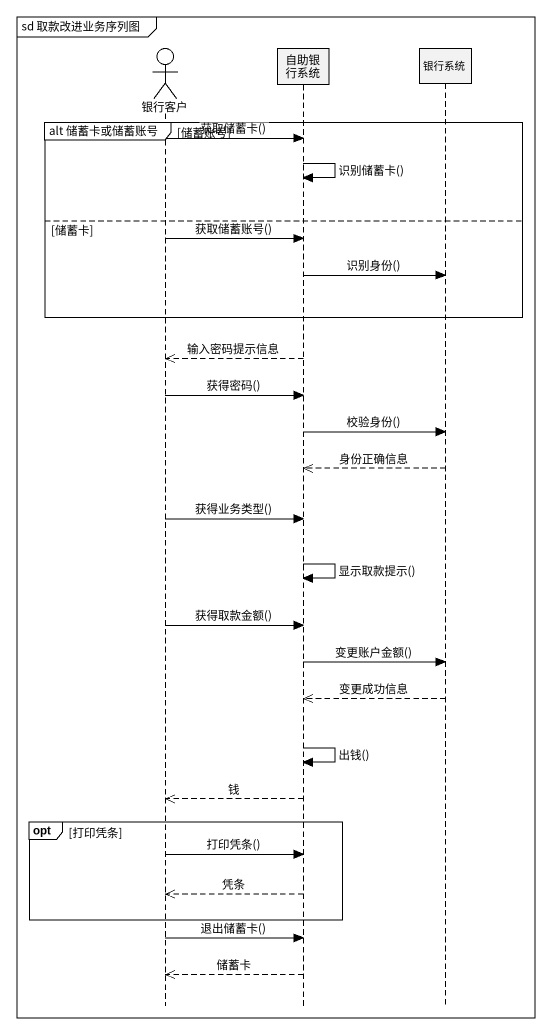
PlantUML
@startuml
mainframe sd 取款改进业务序列图
hide footbox
actor 银行客户
participant 自助银行系统
participant 银行系统

group alt 储蓄卡或储蓄账号 [储蓄账号]
  银行客户 -> 自助银行系统 : 获取储蓄卡()
  自助银行系统 -> 自助银行系统 : 识别储蓄卡()
else 储蓄卡
  银行客户 -> 自助银行系统 : 获取储蓄账号()
  自助银行系统 -> 银行系统 : 识别身份()
end
自助银行系统 -->> 银行客户 : 输入密码提示信息
银行客户 -> 自助银行系统 : 获得密码()
自助银行系统 -> 银行系统 : 校验身份()
银行系统 -->> 自助银行系统 : 身份正确信息
银行客户 -> 自助银行系统 : 获得业务类型()
自助银行系统 -> 自助银行系统 : 显示取款提示()
银行客户 -> 自助银行系统 : 获得取款金额()
自助银行系统 -> 银行系统 : 变更账户金额()
银行系统 -->> 自助银行系统 : 变更成功信息
自助银行系统 -> 自助银行系统 : 出钱()
自助银行系统 -->> 银行客户 : 钱
opt 打印凭条
  银行客户 -> 自助银行系统 : 打印凭条()
  自助银行系统 -->> 银行客户 : 凭条
end
银行客户 -> 自助银行系统 : 退出储蓄卡()
自助银行系统 -->> 银行客户 : 储蓄卡
@enduml
